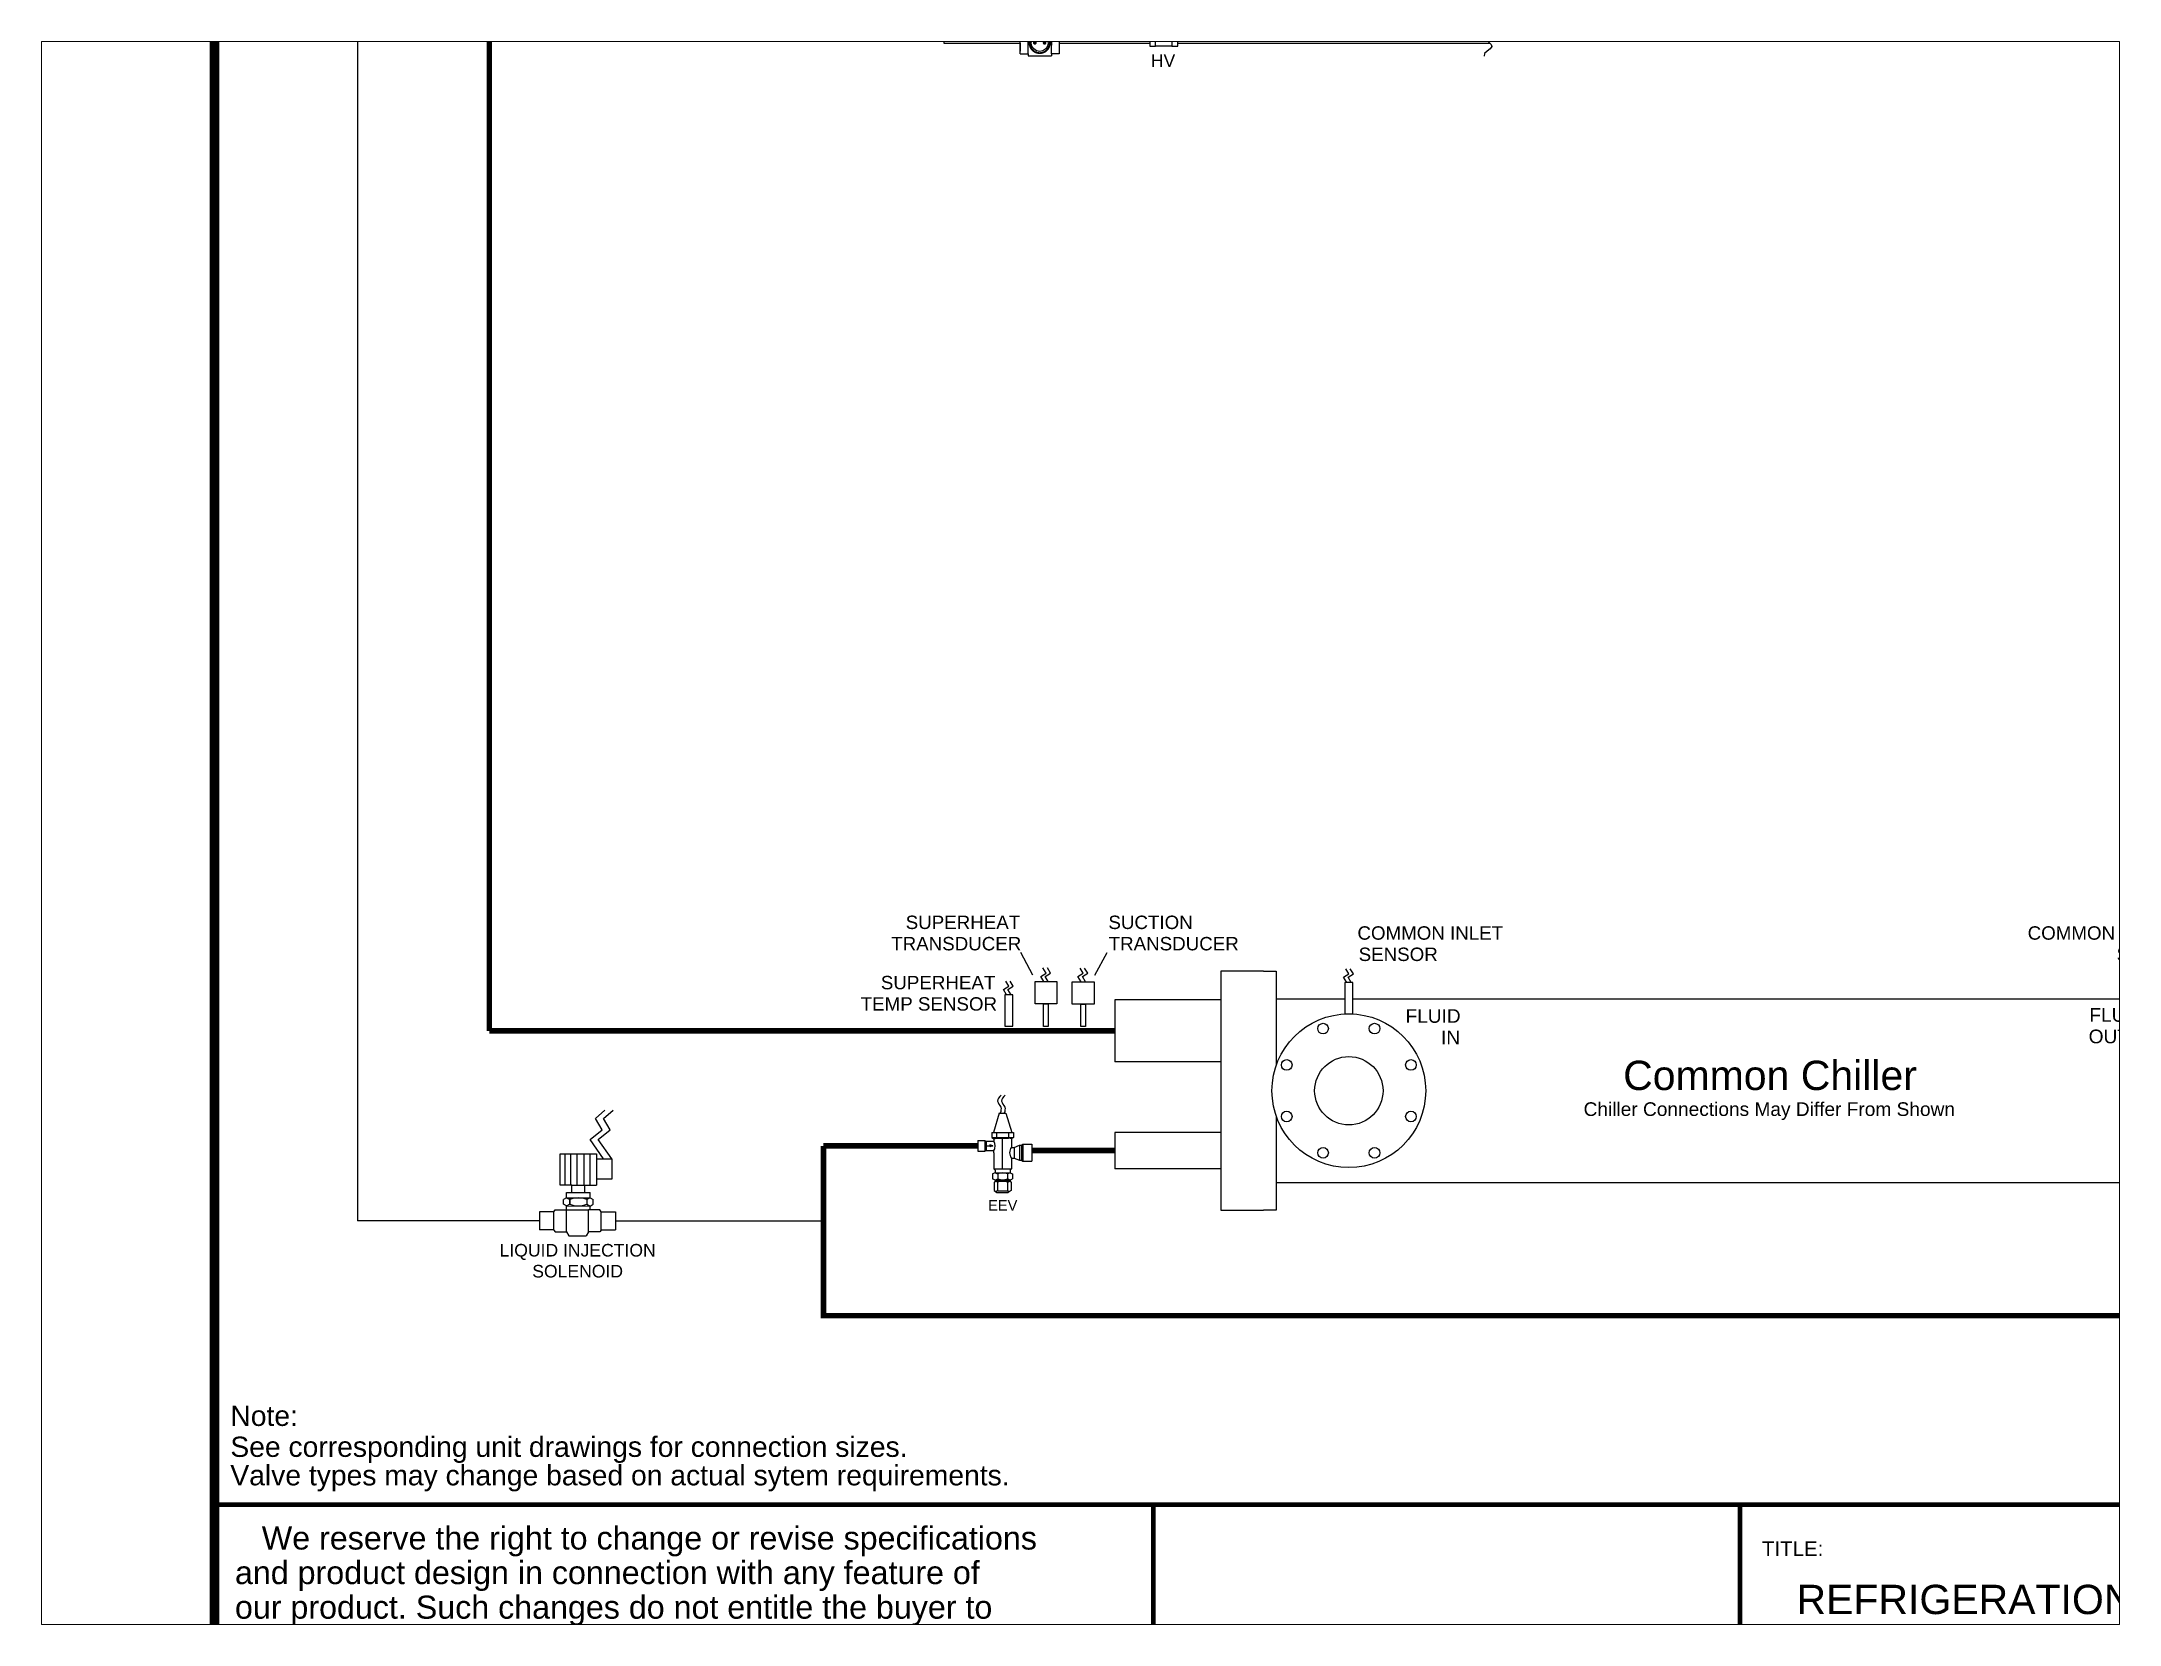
# Paper-space layout 'Layout2' of a CAD drawing. Extents: x 1.05 to 9.45, y 0.8 to 7.2.
# The model-space entities are those that its viewports show. They can reach past a viewport. Long polylines and large blocks are cut down to what shows.
import ezdxf
from ezdxf.enums import TextEntityAlignment as Align

# ---------------------------------------------------------------- set-up
doc = ezdxf.new("R2010")
doc.units = 0
doc.header["$LTSCALE"] = 0.2
doc.header["$MEASUREMENT"] = 0
doc.layers.get('0').update_dxf_attribs({"color": 1})
doc.styles.add('ROMANS', font='ARIAL.TTF', dxfattribs={"height": 0.125})
doc.styles.add('SIMPLEX', font='ARIAL.TTF')
doc.styles.get("Standard").update_dxf_attribs({"font": 'ARIAL.TTF'})

msp = doc.modelspace()

# ---------------------------------------------------------------- linework, layer by layer
at = {"color": 1}
for p, q in [((2.9334, 8.4551), (2.9334, 1.3471)), ((6.1028, 7.0352), (6.1408, 7.0352)), ((6.1028, 6.9307), (6.1028, 7.0352)), ((6.1028, 6.9829), (6.1028, 6.9434)), ((6.1028, 6.9829), (6.1028, 6.9829)), ((6.1408, 7.0352), (6.1408, 7.0445)), ((6.1408, 7.0352), (6.1408, 6.9733)), ((6.1408, 6.9307), (6.1408, 6.9926)), ((6.2525, 7.0352), (6.2525, 7.0445)), ((6.2905, 7.0352), (6.2525, 7.0352)), ((6.2525, 7.0352), (6.2525, 6.9733)), ((6.2525, 6.9307), (6.2525, 6.9926)), ((6.2905, 7.0352), (6.2905, 6.9307)), ((6.1028, 6.9307), (6.1408, 6.9307)), ((6.1408, 6.9307), (6.1408, 6.9214)), ((6.1408, 6.9214), (6.2525, 6.9214)), ((6.1966, 6.9214), (6.1966, 6.9214)), ((6.2525, 6.9307), (6.2525, 6.9214)), ((6.2905, 6.9307), (6.2525, 6.9307))]:
    msp.add_line(p, q, dxfattribs=at)
at = {"linetype": 'Continuous'}
for p, q in [((5.7376, 7.5123), (5.7376, 6.9829)), ((5.7376, 6.9829), (6.1028, 6.9829)), ((6.2905, 6.9829), (6.7228, 6.9829)), ((6.857, 6.9829), (8.3492, 6.9829)), ((6.1644, 2.5227), (6.1066, 2.6314)), ((6.4608, 2.5227), (6.5186, 2.6314)), ((6.0489, 2.4695), (6.0339, 2.4943)), ((6.0701, 2.4695), (6.0551, 2.4943)), ((6.2014, 2.5169), (6.2271, 2.5328)), ((6.2164, 2.4921), (6.2014, 2.5169)), ((6.2271, 2.5328), (6.2121, 2.5576)), ((6.2226, 2.5169), (6.2483, 2.5328)), ((6.2376, 2.4921), (6.2226, 2.5169)), ((6.2483, 2.5328), (6.2333, 2.5576)), ((6.3796, 2.5159), (6.4053, 2.5318)), ((6.3946, 2.4912), (6.3796, 2.5159)), ((6.4053, 2.5318), (6.3903, 2.5566)), ((6.4007, 2.5159), (6.4264, 2.5318)), ((6.4157, 2.4912), (6.4007, 2.5159)), ((6.4264, 2.5318), (6.4114, 2.5566)), ((7.6503, 2.5126), (7.676, 2.5285)), ((7.6653, 2.4878), (7.6503, 2.5126)), ((7.676, 2.5285), (7.661, 2.5532)), ((7.6715, 2.5126), (7.6971, 2.5285)), ((7.6865, 2.4878), (7.6715, 2.5126)), ((7.6971, 2.5285), (7.6821, 2.5532)), ((6.0233, 2.4536), (6.0489, 2.4695)), ((6.0383, 2.4289), (6.0233, 2.4536)), ((6.0444, 2.4536), (6.0701, 2.4695)), ((6.0594, 2.4289), (6.0444, 2.4536)), ((3.8036, 1.3471), (2.9334, 1.3471)), ((4.1675, 1.3471), (5.1618, 1.3471))]:
    msp.add_line(p, q, dxfattribs=at)
at = {"color": 1, "linetype": 'Continuous'}
for p, q in [((6.8288, 6.968), (6.7506, 6.968)), ((6.8292, 7.0359), (6.7511, 7.0359)), ((6.7511, 6.9978), (6.7511, 7.0359)), ((6.8288, 7.0359), (6.8288, 6.968)), ((6.857, 6.9978), (6.8288, 6.9978)), ((6.8288, 6.968), (6.857, 6.968)), ((6.857, 6.968), (6.857, 6.9978))]:
    msp.add_line(p, q, dxfattribs=at)
at = {"ltscale": 5}
for p, q in [((7.0624, 2.5422), (7.0624, 1.3978)), ((7.2667, 2.5422), (7.0624, 2.5422)), ((7.2667, 2.5422), (7.328, 2.5422)), ((7.328, 2.5422), (7.328, 2.0909)), ((7.0624, 2.4042), (6.5556, 2.4042)), ((6.5556, 2.4042), (6.5556, 2.1079)), ((7.328, 2.4093), (7.6563, 2.4093)), ((7.328, 2.4093), (7.6563, 2.4093)), ((7.6946, 2.4093), (11.7435, 2.4093)), ((7.0624, 2.3429), (7.0624, 2.0466)), ((7.0624, 2.1079), (6.5556, 2.1079)), ((7.328, 1.8491), (7.328, 1.3978)), ((7.0624, 1.7707), (6.5556, 1.7707)), ((6.5556, 1.7707), (6.5556, 1.597)), ((7.0624, 1.597), (6.5556, 1.597)), ((7.328, 1.5306), (12.11, 1.5306)), ((7.0624, 1.3978), (7.2667, 1.3978)), ((7.328, 1.3978), (7.2667, 1.3978))]:
    msp.add_line(p, q, dxfattribs=at)
for p, q in [((4.0712, 1.8375), (4.1166, 1.8764)), ((4.1036, 1.783), (4.0712, 1.8375)), ((4.1101, 1.8375), (4.1555, 1.8764)), ((4.1425, 1.783), (4.1101, 1.8375)), ((6.0027, 1.8632), (5.9749, 1.7704)), ((6.0027, 1.8632), (6.0353, 1.8632)), ((6.0353, 1.8632), (6.0631, 1.7704)), ((4.0453, 1.7364), (4.1036, 1.783)), ((4.1101, 1.6446), (4.0453, 1.7364)), ((4.0842, 1.7364), (4.1425, 1.783)), ((4.149, 1.6446), (4.0842, 1.7364)), ((5.9006, 1.7321), (5.9341, 1.7321)), ((5.9006, 1.7321), (5.9006, 1.68)), ((5.9341, 1.7321), (5.9341, 1.68)), ((5.9341, 1.7321), (5.9413, 1.7278)), ((5.9354, 1.706), (5.9723, 1.706)), ((5.9413, 1.7278), (5.9413, 1.6843)), ((5.9735, 1.7278), (5.9413, 1.7278)), ((5.9723, 1.706), (5.9579, 1.7113)), ((5.9723, 1.706), (5.9579, 1.7008)), ((5.9672, 1.7704), (5.9672, 1.7454)), ((5.9672, 1.7704), (6.0707, 1.7704)), ((5.9672, 1.7454), (6.0707, 1.7454)), ((5.9672, 1.7454), (5.9766, 1.7394)), ((5.9766, 1.7293), (5.9735, 1.7278)), ((5.9766, 1.7394), (5.9906, 1.7428)), ((5.9766, 1.7394), (5.9766, 1.7293)), ((5.9902, 1.7428), (6.0474, 1.7428)), ((5.9906, 1.7704), (5.9906, 1.7428)), ((6.019, 1.596), (6.019, 1.7428)), ((6.0474, 1.7704), (6.0474, 1.7428)), ((6.0474, 1.7704), (6.0474, 1.7454)), ((6.0614, 1.7394), (6.0474, 1.7428)), ((6.0707, 1.7454), (6.0614, 1.7394)), ((6.0614, 1.7394), (6.0614, 1.7293)), ((6.0614, 1.7293), (6.0614, 1.6991)), ((6.0614, 1.6991), (6.0741, 1.6991)), ((6.0707, 1.7704), (6.0707, 1.7454)), ((6.0741, 1.6991), (6.0992, 1.7089)), ((6.0741, 1.6991), (6.0741, 1.6473)), ((6.0992, 1.7089), (6.0992, 1.6375)), ((6.0992, 1.7089), (6.1089, 1.7089)), ((6.1089, 1.7089), (6.1153, 1.7136)), ((6.1089, 1.7089), (6.1089, 1.6375)), ((6.1153, 1.7136), (6.1586, 1.7136)), ((6.1153, 1.7136), (6.1153, 1.6329)), ((6.1586, 1.7136), (6.1586, 1.6329)), ((6.1586, 1.7136), (6.1586, 1.6839)), ((3.902, 1.5187), (3.902, 1.6683)), ((3.902, 1.6683), (4.0761, 1.6683)), ((3.9266, 1.5187), (3.9266, 1.6683)), ((3.9541, 1.5187), (3.9541, 1.6683)), ((3.9844, 1.5187), (3.9844, 1.6683)), ((4.0175, 1.5187), (4.0175, 1.6683)), ((4.0459, 1.5187), (4.0459, 1.6683)), ((4.0761, 1.6683), (4.0761, 1.5187)), ((4.0761, 1.6446), (4.149, 1.6446)), ((4.149, 1.6446), (4.149, 1.5471)), ((5.9006, 1.68), (5.9341, 1.68)), ((5.9341, 1.68), (5.9413, 1.6843)), ((5.9413, 1.6843), (5.9735, 1.6843)), ((5.9766, 1.6828), (5.9735, 1.6843)), ((5.9766, 1.6727), (5.9766, 1.6828)), ((5.9766, 1.6727), (5.9766, 1.596)), ((5.9766, 1.596), (6.0614, 1.596)), ((5.9766, 1.596), (5.9833, 1.5901)), ((6.0614, 1.596), (6.0546, 1.5901)), ((6.0614, 1.6473), (6.0614, 1.596)), ((6.0614, 1.6473), (6.0741, 1.6473)), ((6.0741, 1.6473), (6.0992, 1.6375)), ((6.0992, 1.6375), (6.1089, 1.6375)), ((6.1089, 1.6375), (6.1153, 1.6329)), ((6.1153, 1.6329), (6.1586, 1.6329)), ((3.9578, 1.5187), (3.902, 1.5187)), ((3.9578, 1.5187), (4.0203, 1.5187)), ((3.9578, 1.4836), (3.9578, 1.5187)), ((4.0203, 1.5187), (4.0761, 1.5187)), ((4.0203, 1.4836), (4.0203, 1.5187)), ((4.149, 1.5471), (4.0761, 1.5471)), ((5.9835, 1.5778), (5.971, 1.5718)), ((5.971, 1.5718), (5.971, 1.5488)), ((5.9835, 1.5427), (5.971, 1.5488)), ((5.9831, 1.5377), (5.9783, 1.5306)), ((5.9783, 1.5306), (5.9783, 1.4932)), ((5.9783, 1.4932), (5.9923, 1.4826)), ((5.9831, 1.5778), (5.9957, 1.5718)), ((5.9831, 1.5427), (5.9957, 1.5488)), ((5.9948, 1.5323), (5.9831, 1.5377)), ((5.9833, 1.5901), (5.9833, 1.5774)), ((5.9833, 1.5774), (6.0546, 1.5774)), ((5.9833, 1.5432), (6.0546, 1.5432)), ((5.9833, 1.5432), (5.9833, 1.5379)), ((5.9833, 1.5379), (6.0546, 1.5379)), ((5.9948, 1.4915), (5.9859, 1.4874)), ((5.9948, 1.5323), (5.9948, 1.4915)), ((5.9948, 1.4915), (6.0432, 1.4915)), ((5.9957, 1.5718), (5.9957, 1.5488)), ((6.0548, 1.5778), (6.0423, 1.5718)), ((6.0423, 1.5718), (6.0423, 1.5488)), ((6.0548, 1.5427), (6.0423, 1.5488)), ((6.0432, 1.5323), (6.0548, 1.5377)), ((6.0432, 1.5323), (6.0432, 1.4915)), ((6.0432, 1.4915), (6.0521, 1.4874)), ((6.0597, 1.4932), (6.0457, 1.4826)), ((6.0544, 1.5778), (6.0669, 1.5718)), ((6.0544, 1.5427), (6.0669, 1.5488)), ((6.0546, 1.5901), (6.0546, 1.5774)), ((6.0546, 1.5432), (6.0546, 1.5379)), ((6.0548, 1.5377), (6.0597, 1.5306)), ((6.0597, 1.5306), (6.0597, 1.4932)), ((6.0669, 1.5718), (6.0669, 1.5488)), ((3.8718, 1.3908), (3.8783, 1.3999)), ((3.8783, 1.3999), (3.9323, 1.3999)), ((3.9323, 1.4571), (3.9181, 1.4495)), ((3.9181, 1.4268), (3.9181, 1.4495)), ((3.9323, 1.4192), (3.9181, 1.4268)), ((3.9484, 1.4268), (3.9318, 1.4183)), ((3.9323, 1.4836), (4.0458, 1.4836)), ((3.9323, 1.4571), (3.9323, 1.4836)), ((3.9323, 1.4571), (4.0458, 1.4571)), ((3.9323, 1.4571), (3.9484, 1.4495)), ((3.9323, 1.4192), (4.0463, 1.4183)), ((3.9323, 1.3999), (3.9323, 1.4192)), ((3.9323, 1.3999), (4.0388, 1.3999)), ((3.9323, 1.2942), (3.9323, 1.3999)), ((3.9484, 1.4495), (3.9484, 1.4268)), ((3.9484, 1.4268), (3.9484, 1.4495)), ((4.0458, 1.4571), (4.0297, 1.4495)), ((4.0297, 1.4495), (4.0297, 1.4268)), ((4.0297, 1.4268), (4.0463, 1.4183)), ((4.0388, 1.2942), (4.0388, 1.3999)), ((4.0927, 1.3999), (4.0388, 1.3999)), ((4.0458, 1.4571), (4.0458, 1.4836)), ((4.0458, 1.4571), (4.06, 1.4495)), ((4.0458, 1.3999), (4.0458, 1.4192)), ((4.0463, 1.4183), (4.06, 1.4268)), ((4.06, 1.4268), (4.06, 1.4495)), ((4.0993, 1.3908), (4.0927, 1.3999)), ((5.9923, 1.4826), (6.0457, 1.4826)), ((3.8036, 1.3899), (3.8036, 1.3043)), ((3.8718, 1.3899), (3.8036, 1.3899)), ((3.8718, 1.3043), (3.8036, 1.3043)), ((3.8718, 1.3033), (3.8718, 1.3908)), ((3.8718, 1.3033), (3.8783, 1.2942)), ((3.8783, 1.2942), (3.9323, 1.2942)), ((3.9323, 1.2942), (3.9446, 1.2753)), ((4.0388, 1.2942), (4.0265, 1.2753)), ((4.0927, 1.2942), (4.0388, 1.2942)), ((4.0993, 1.3033), (4.0927, 1.2942)), ((4.0993, 1.3033), (4.0993, 1.3908)), ((4.0993, 1.3899), (4.1675, 1.3899)), ((4.0993, 1.3043), (4.1675, 1.3043)), ((4.1675, 1.3899), (4.1675, 1.3043)), ((3.9446, 1.2753), (4.0265, 1.2753))]:
    msp.add_line(p, q)
at = {"lineweight": 30}
for p, q in [((6.7396, -0.9925), (6.7396, -0.0102)), ((9.5463, -0.9925), (9.5463, -0.0102))]:
    msp.add_line(p, q, dxfattribs=at)
for points, const_width in [([(2.249, -0.9925), (20.2115, -0.9925), (20.2115, 10.2341), (2.249, 10.2341), (2.249, -0.9925)], 0.0449), ([(3.5636, 2.4691), (3.5636, 2.2561)], 0.0267), ([(6.5556, 2.2561), (3.5636, 2.2561)], 0.0267), ([(5.1618, 1.706), (5.9006, 1.706)], 0.0267)]:
    msp.add_lwpolyline(points, dxfattribs=dict(const_width=const_width))
at = {"linetype": 'Continuous', "const_width": 0.0267}
for points in [[(3.5636, 2.4691), (3.5636, 7.3667)], [(5.1618, 1.706), (5.1618, 0.8937), (16.0402, 0.8937)], [(6.1586, 1.6839), (6.5556, 1.6839)]]:
    msp.add_lwpolyline(points, dxfattribs=at)
at = {"color": 1, "linetype": 'Continuous'}
msp.add_lwpolyline([(6.797, 7.0641), (6.797, 7.0359), (6.7833, 7.0359), (6.7833, 7.0641)], dxfattribs=at)
at = {"color": 1}
for points, const_width in [([(6.245, 6.9829, 1), (6.1483, 6.9829, 1)], 0.00879), ([(6.169, 6.9837, -1), (6.1778, 6.9837, -1)], 0.00872), ([(6.2243, 6.9837, 1), (6.2154, 6.9837, 1)], 0.00872)]:
    msp.add_lwpolyline(points, format="xyb", close=True, dxfattribs=dict(at, const_width=const_width))
at = {"color": 1, "linetype": 'Continuous'}
msp.add_lwpolyline([(6.7511, 6.968), (6.7511, 6.9978), (6.7228, 6.9978), (6.7228, 6.968)], close=True, dxfattribs=at)
at = {"linetype": 'Continuous'}
for points in [[(6.1744, 2.4922), (6.2787, 2.4922), (6.2787, 2.385), (6.1744, 2.385)], [(6.3526, 2.4912), (6.4569, 2.4912), (6.4569, 2.3841), (6.3526, 2.3841)], [(7.6563, 2.3378), (7.6946, 2.3378), (7.6946, 2.4879), (7.6563, 2.4879)], [(6.0293, 2.2789), (6.0675, 2.2789), (6.0675, 2.4289), (6.0293, 2.4289)], [(6.2154, 2.385), (6.2377, 2.385), (6.2377, 2.2779), (6.2154, 2.2779)], [(6.3936, 2.3841), (6.4159, 2.3841), (6.4159, 2.2769), (6.3936, 2.2769)]]:
    msp.add_lwpolyline(points, close=True, dxfattribs=at)
at = {"lineweight": 30, "const_width": 0.0225}
for points in [[(6.7662, -0.0102), (2.249, -0.0102)], [(20.2115, -0.0102), (6.7396, -0.0102), (6.7396, -0.9925)], [(9.5463, -0.0102), (9.5463, -0.9925)]]:
    msp.add_lwpolyline(points, dxfattribs=at)
at = {"color": 1}
msp.add_circle((6.1966, 6.9829), 0.0404, dxfattribs=at)
at = {"ltscale": 5}
for centre, radius in [((7.6755, 1.97), 0.3678), ((7.6755, 1.97), 0.3678), ((7.5523, 2.2673), 0.0255), ((7.7986, 2.2673), 0.0255), ((11.7626, 1.97), 0.3678), ((7.3781, 2.0931), 0.0255), ((7.6755, 1.97), 0.1635), ((7.6755, 1.97), 0.1635), ((7.9728, 2.0931), 0.0255), ((7.3781, 1.8468), 0.0255), ((7.9728, 1.8468), 0.0255), ((7.5523, 1.6726), 0.0255), ((7.7986, 1.6726), 0.0255)]:
    msp.add_circle(centre, radius, dxfattribs=at)
for centre, radius, start, end in [((5.9442, 1.706), 0.0398, 324.29804, 35.70196), ((6.0948, 1.6732), 0.0423, 142.19307, 217.80693), ((6.019, 1.4827), 0.0551, 63.98721, 116.01279), ((6.019, 1.526), 0.0514, 62.97636, 117.02364), ((6.019, 1.5946), 0.0514, 242.97636, 297.02364), ((3.9891, 1.344), 0.1131, 68.91063, 111.08937), ((3.9891, 1.5323), 0.1131, 248.91063, 291.08937)]:
    msp.add_arc(centre, radius, start, end)
at = {"linetype": 'Continuous'}
msp.add_open_spline([(8.3695, 7.0483), (8.3453, 7.0341), (8.3013, 7.0082), (8.3931, 6.9628), (8.3138, 6.9369), (8.3231, 6.9197)], degree=3, knots=[0, 0, 0, 0, 0.060042, 0.1094448, 0.1680905, 0.1680905, 0.1680905, 0.1680905], dxfattribs=at)
for points in [[(6.0118, 1.9492), (6.0027, 1.9394), (5.985, 1.9203), (6.0163, 1.8939), (6.0108, 1.873), (6.0082, 1.8632)], [(6.0309, 1.9492), (6.0218, 1.9394), (6.0041, 1.9203), (6.0354, 1.8939), (6.0299, 1.873), (6.0273, 1.8632)]]:
    msp.add_open_spline(points, degree=3, knots=[0, 0, 0, 0, 0.0336764, 0.06570933, 0.09453907, 0.09453907, 0.09453907, 0.09453907])
msp.add_solid([(5.9579, 1.7113), (5.9579, 1.7008), (5.9723, 1.706), (5.9579, 1.7008)])

# ---------------------------------------------------------------- texts
at = {"color": 1}
msp.add_text('RETURN LINE FROM CHILLER', height=0.06015, dxfattribs=at).set_placement((8.2197, 7.0398), align=Align.RIGHT)
for s, height, p in [('HV', 0.06015, (6.7284, 6.8689)), ('Note:', 0.0968, (2.3248, 0.3661)), ('See corresponding unit drawings for connection sizes.', 0.0968, (2.3248, 0.218)), ('Valve types may change based on actual sytem requirements. ', 0.0968, (2.3248, 0.0817))]:
    msp.add_text(s, height=height, dxfattribs=at).set_placement(p)
for s, p in [('SUPERHEAT', (5.8294, 2.7436)), ('SUCTION', (6.727, 2.7436)), ('TRANSDUCER', (5.7974, 2.6415)), ('TRANSDUCER', (6.8378, 2.6415)), ('COMMON INLET', (8.0652, 2.6926)), ('COMMON OUTLET', (11.3212, 2.6926)), ('SENSOR', (7.9117, 2.5906)), ('SENSOR', (11.5378, 2.5906)), ('SUPERHEAT', (5.7106, 2.4552)), ('TEMP SENSOR', (5.6664, 2.3532))]:
    msp.add_text(s, height=0.06416, dxfattribs=at).set_placement(p, align=Align.CENTER)
at = {"ltscale": 5}
for s, height, p in [('FLUID', 0.06524, (7.9469, 2.2949)), ('FLUID', 0.06558, (11.2179, 2.3)), ('IN', 0.06524, (8.1166, 2.1924))]:
    msp.add_text(s, height=height, dxfattribs=at).set_placement(p)
msp.add_text('OUT', height=0.06558, dxfattribs=at).set_placement((11.408, 2.1969), align=Align.RIGHT)
at = {"lineweight": 30}
for s, height, p in [('Common Chiller', 0.140332, (9.6904, 1.9733)), ('REFRIGERATION PIPING', 0.140332, (10.9823, -0.5342)), ('i_Model', 0.14033, (10.9823, -0.7734))]:
    msp.add_text(s, height=height, dxfattribs=at).set_placement(p, align=Align.CENTER)
at = {"ltscale": 5, "style": 'ROMANS'}
msp.add_text('Chiller Connections May Differ From Shown', height=0.065394, dxfattribs=at).set_placement((8.7985, 1.8492))
for s, height, p in [('EEV', 0.0501, (6.0197, 1.3963)), ('LIQUID INJECTION', 0.06015, (3.9862, 1.1767)), ('SOLENOID', 0.06015, (3.9862, 1.0764))]:
    msp.add_text(s, height=height).set_placement(p, align=Align.CENTER)
at = {"lineweight": 30}
for s, p in [('   We reserve the right to change or revise specifications', (2.3468, -0.2253)), ('and product design in connection with any feature of', (2.3468, -0.3907)), ('our product. Such changes do not entitle the buyer to', (2.3468, -0.5562)), ('corresponding changes, improvements, additions, or ', (2.3468, -0.7216))]:
    msp.add_text(s, height=0.110303, dxfattribs=at).set_placement(p)
at = {"lineweight": 30, "style": 'SIMPLEX'}
msp.add_text('TITLE:', height=0.07017, dxfattribs=at).set_placement((9.6515, -0.2558))

psp = doc.layouts.new('Layout2')

# ---------------------------------------------------------------- viewports
at = {"layer": '0'}
psp.add_viewport(center=(5.25, 4), size=(8.4, 6.4), view_center_point=(6.3918, 3.2031), view_height=7.573629, dxfattribs=at)

doc.saveas('drawing.dxf')
